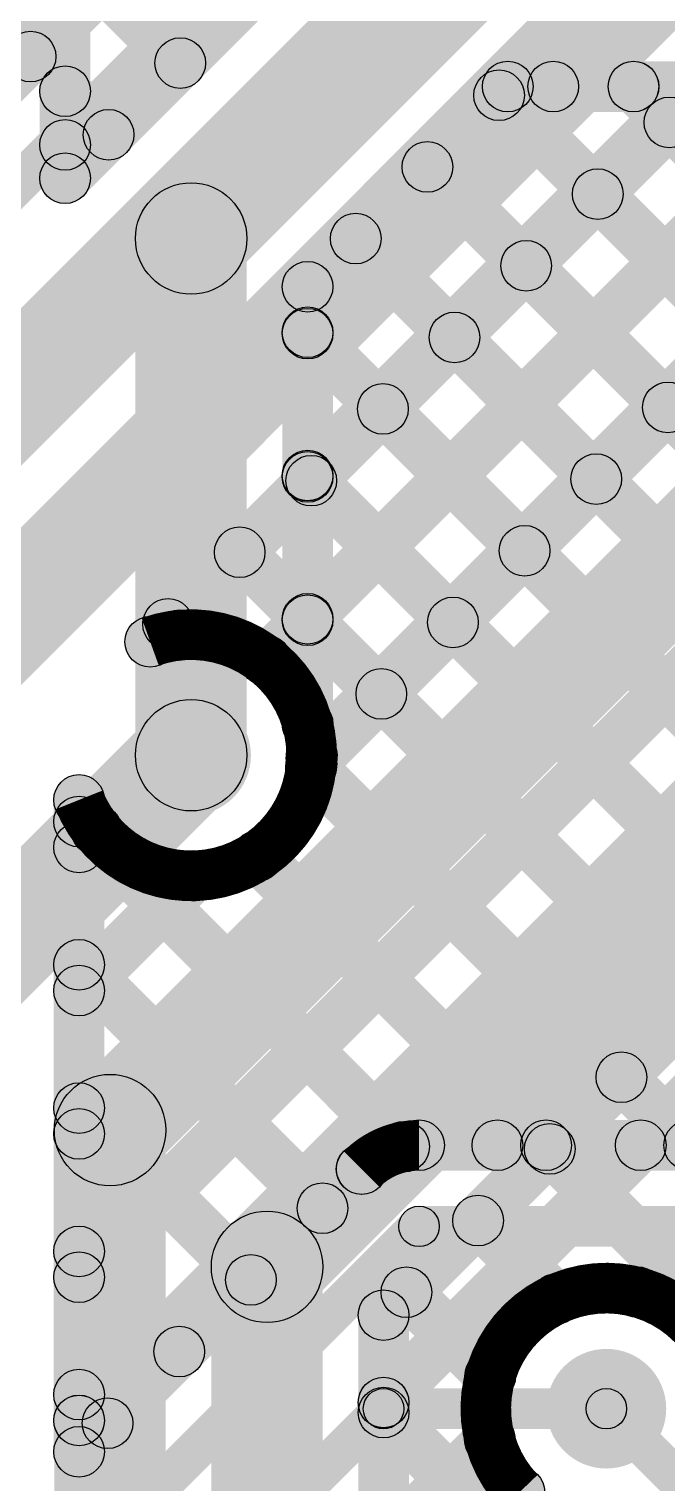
# Model space of a CAD drawing. Header units: millimetres. Extents: x -0.08 to 5.25, y -0.08 to 2.73.
# Drawn here: x 1.079 to 1.205, y 2.0134 to 2.3003 of the extents above; entities that cross this region are included whole.
import ezdxf

# ---------------------------------------------------------------- set-up
doc = ezdxf.new("R2010")
doc.units = ezdxf.units.MM
doc.header["$MEASUREMENT"] = 0
for name, color, linetype in [('BottomLayer', 5, 'Continuous'), ('TopLayer', 1, 'Continuous'), ('ViaHoleLayer', 16, 'Continuous')]:
    doc.layers.add(name, color=color, linetype=linetype)

msp = doc.modelspace()

# ---------------------------------------------------------------- hatches: boundary and pattern name
at = {"layer": 'BottomLayer'}
for points in [[(1.08967, 2.27395), (1.0826, 2.28102), (1.27511, 2.47354), (1.28218, 2.46646)], [(1.08967, 2.27395), (1.0826, 2.28102), (1.26911, 2.46754), (1.27618, 2.46046)], [(1.08967, 2.26737), (1.0826, 2.27444), (1.26795, 2.4598), (1.27502, 2.45273)], [(1.08967, 2.26737), (1.0826, 2.27444), (1.26795, 2.4598), (1.27502, 2.45273)], [(0.94478, 2.08147), (0.92922, 2.09703), (1.27997, 2.44778), (1.29553, 2.43222)], [(1.09113, 2.27091), (1.08113, 2.27091), (1.08113, 2.43836), (1.09113, 2.43836)], [(1.09113, 2.27091), (1.08113, 2.27091), (1.08113, 2.43836), (1.09113, 2.43836)], [(0.98178, 2.07522), (0.96622, 2.09078), (1.28922, 2.41378), (1.30478, 2.39822)], [(1.10646, 2.17587), (1.09939, 2.18294), (1.30299, 2.38654), (1.31006, 2.37946)], [(1.10646, 2.17587), (1.09939, 2.18294), (1.30299, 2.38654), (1.31006, 2.37946)], [(1.12929, 2.17215), (1.12222, 2.17922), (1.32953, 2.38654), (1.33661, 2.37946)], [(1.12929, 2.17215), (1.12222, 2.17922), (1.32953, 2.38654), (1.3366, 2.37946)], [(1.13834, 2.15292), (1.13127, 2.15999), (1.35782, 2.38654), (1.36489, 2.37946)], [(1.13834, 2.15292), (1.13127, 2.15999), (1.35782, 2.38654), (1.36489, 2.37946)], [(1.13828, 2.15174), (1.13121, 2.15881), (1.3322, 2.3598), (1.33927, 2.35273)], [(1.13828, 2.15174), (1.13121, 2.15881), (1.3322, 2.3598), (1.33927, 2.35273)], [(1.10278, 2.07522), (1.08722, 2.09078), (1.34422, 2.34778), (1.35978, 2.33222)], [(1.0826, 2.31283), (1.08967, 2.3199), (1.1124, 2.29717), (1.10533, 2.2901)], [(1.0826, 2.31283), (1.08967, 2.3199), (1.1124, 2.29717), (1.10533, 2.2901)], [(1.13378, 2.04822), (1.11822, 2.06378), (1.37022, 2.31578), (1.38578, 2.30022)], [(1.0826, 2.28455), (1.08967, 2.29162), (1.09826, 2.28303), (1.09119, 2.27596)], [(1.0826, 2.28455), (1.08967, 2.29162), (1.09826, 2.28303), (1.09119, 2.27596)], [(1.15254, 2.02569), (1.14546, 2.03276), (1.40124, 2.28854), (1.40831, 2.28146)], [(1.15254, 2.04294), (1.14546, 2.05001), (1.38399, 2.28854), (1.39106, 2.28146)], [(1.15254, 2.02569), (1.14546, 2.03276), (1.40124, 2.28854), (1.40831, 2.28146)], [(1.15254, 2.04294), (1.14546, 2.05001), (1.38399, 2.28854), (1.39106, 2.28146)], [(1.20262, 2.04749), (1.19555, 2.05456), (1.42952, 2.28854), (1.4366, 2.28146)], [(1.20262, 2.04749), (1.19555, 2.05456), (1.42952, 2.28854), (1.43659, 2.28146)], [(1.20191, 2.27838), (1.20898, 2.28545), (1.23695, 2.25748), (1.22988, 2.25041)], [(1.20191, 2.27838), (1.20898, 2.28545), (1.23695, 2.25748), (1.22988, 2.25041)], [(1.18776, 2.26424), (1.19483, 2.27131), (1.22281, 2.24333), (1.21574, 2.23626)], [(1.18776, 2.26424), (1.19483, 2.27131), (1.22281, 2.24333), (1.21574, 2.23626)], [(1.17362, 2.25009), (1.18069, 2.25717), (1.20867, 2.22919), (1.20159, 2.22212)], [(1.17362, 2.25009), (1.18069, 2.25717), (1.20867, 2.22919), (1.20159, 2.22212)], [(1.15948, 2.23595), (1.16655, 2.24302), (1.19452, 2.21505), (1.18745, 2.20798)], [(1.15948, 2.23595), (1.16655, 2.24302), (1.19452, 2.21505), (1.18745, 2.20798)], [(1.14534, 2.22181), (1.15241, 2.22888), (1.18038, 2.20091), (1.17331, 2.19384)], [(1.14534, 2.22181), (1.15241, 2.22888), (1.18038, 2.20091), (1.17331, 2.19384)], [(1.13119, 2.20767), (1.13827, 2.21474), (1.16624, 2.18677), (1.15917, 2.17969)], [(1.13119, 2.20767), (1.13827, 2.21474), (1.16624, 2.18677), (1.15917, 2.17969)], [(1.11705, 2.19353), (1.12412, 2.2006), (1.1521, 2.17262), (1.14503, 2.16555)], [(1.11705, 2.19353), (1.12412, 2.2006), (1.1521, 2.17262), (1.14503, 2.16555)], [(1.10291, 2.17938), (1.10998, 2.18645), (1.1122, 2.18423), (1.10513, 2.17716)], [(1.10291, 2.17938), (1.10998, 2.18645), (1.1122, 2.18423), (1.10513, 2.17716)], [(1.07297, 2.10341), (1.05741, 2.11897), (1.10322, 2.16478), (1.11878, 2.14922)], [(1.19241, 2.08988), (1.19948, 2.09695), (1.3729, 1.92354), (1.36583, 1.91646)], [(1.19241, 2.08988), (1.19948, 2.09695), (1.3729, 1.92354), (1.36583, 1.91646)], [(1.106, 1.838), (1.084, 1.838), (1.084, 2.083), (1.106, 2.083)], [(1.17827, 2.07574), (1.18534, 2.08281), (1.34462, 1.92354), (1.33755, 1.91646)], [(1.17827, 2.07574), (1.18534, 2.08281), (1.34462, 1.92354), (1.33754, 1.91646)], [(1.16413, 2.0616), (1.1712, 2.06867), (1.18666, 2.0532), (1.17959, 2.04613)], [(1.16413, 2.0616), (1.1712, 2.06867), (1.18666, 2.0532), (1.17959, 2.04613)], [(1.137, 1.846), (1.115, 1.846), (1.115, 2.056), (1.137, 2.056)], [(1.14998, 2.04746), (1.15706, 2.05453), (1.17361, 2.03797), (1.16654, 2.0309)], [(1.14998, 2.04746), (1.15705, 2.05453), (1.17361, 2.03797), (1.16654, 2.0309)], [(1.154, 1.85216), (1.144, 1.85216), (1.144, 2.04647), (1.154, 2.04647)], [(1.154, 1.85216), (1.144, 1.85216), (1.144, 2.04647), (1.154, 2.04647)], [(1.14546, 2.02369), (1.15254, 2.03076), (1.17488, 2.00842), (1.1678, 2.00135)], [(1.14546, 2.02369), (1.15254, 2.03076), (1.17487, 2.00842), (1.1678, 2.00135)], [(1.19017, 2.02517), (1.19583, 2.03083), (1.28164, 1.94502), (1.27598, 1.93936)], [(1.15254, 1.9974), (1.14546, 2.00448), (1.16644, 2.02545), (1.17351, 2.01838)], [(1.15254, 1.99741), (1.14546, 2.00448), (1.16644, 2.02545), (1.17351, 2.01838)]]:
    msp.add_hatch(color=5, dxfattribs=at).paths.add_polyline_path(points)
h = msp.add_hatch(color=5, dxfattribs=at)
edge = h.paths.add_edge_path()
edge.add_arc((1.10886, 2.29364), 0.005, 0, 360)
h = msp.add_hatch(color=5, dxfattribs=at)
edge = h.paths.add_edge_path()
edge.add_arc((1.10886, 2.29364), 0.005, 0, 360)
h = msp.add_hatch(color=5, dxfattribs=at)
edge = h.paths.add_edge_path()
edge.add_arc((1.08613, 2.28808), 0.005, 0, 360)
h = msp.add_hatch(color=5, dxfattribs=at)
edge = h.paths.add_edge_path()
edge.add_arc((1.08613, 2.28808), 0.005, 0, 360)
h = msp.add_hatch(color=5, dxfattribs=at)
edge = h.paths.add_edge_path()
edge.add_arc((1.09472, 2.2795), 0.005, 0, 360)
h = msp.add_hatch(color=5, dxfattribs=at)
edge = h.paths.add_edge_path()
edge.add_arc((1.09472, 2.2795), 0.005, 0, 360)
h = msp.add_hatch(color=5, dxfattribs=at)
edge = h.paths.add_edge_path()
edge.add_arc((1.20544, 2.28191), 0.005, 0, 360)
h = msp.add_hatch(color=5, dxfattribs=at)
edge = h.paths.add_edge_path()
edge.add_arc((1.20544, 2.28191), 0.005, 0, 360)
h = msp.add_hatch(color=5, dxfattribs=at)
edge = h.paths.add_edge_path()
edge.add_arc((1.08613, 2.27749), 0.005, 0, 360)
h = msp.add_hatch(color=5, dxfattribs=at)
edge = h.paths.add_edge_path()
edge.add_arc((1.08613, 2.27749), 0.005, 0, 360)
h = msp.add_hatch(color=5, dxfattribs=at)
edge = h.paths.add_edge_path()
edge.add_arc((1.08613, 2.27091), 0.005, 0, 360)
h = msp.add_hatch(color=5, dxfattribs=at)
edge = h.paths.add_edge_path()
edge.add_arc((1.08613, 2.27091), 0.005, 0, 360)
h = msp.add_hatch(color=5, dxfattribs=at)
edge = h.paths.add_edge_path()
edge.add_arc((1.08613, 2.27091), 0.005, 0, 360)
h = msp.add_hatch(color=5, dxfattribs=at)
edge = h.paths.add_edge_path()
edge.add_arc((1.08613, 2.27091), 0.005, 0, 360)
h = msp.add_hatch(color=5, dxfattribs=at)
edge = h.paths.add_edge_path()
edge.add_arc((1.1913, 2.26777), 0.005, 0, 360)
h = msp.add_hatch(color=5, dxfattribs=at)
edge = h.paths.add_edge_path()
edge.add_arc((1.1913, 2.26777), 0.005, 0, 360)
h = msp.add_hatch(color=5, dxfattribs=at)
edge = h.paths.add_edge_path()
edge.add_arc((1.17716, 2.25363), 0.005, 0, 360)
h = msp.add_hatch(color=5, dxfattribs=at)
edge = h.paths.add_edge_path()
edge.add_arc((1.17716, 2.25363), 0.005, 0, 360)
h = msp.add_hatch(color=5, dxfattribs=at)
edge = h.paths.add_edge_path()
edge.add_arc((1.16301, 2.23949), 0.005, 0, 360)
h = msp.add_hatch(color=5, dxfattribs=at)
edge = h.paths.add_edge_path()
edge.add_arc((1.16301, 2.23949), 0.005, 0, 360)
h = msp.add_hatch(color=5, dxfattribs=at)
edge = h.paths.add_edge_path()
edge.add_arc((1.14887, 2.22535), 0.005, 0, 360)
h = msp.add_hatch(color=5, dxfattribs=at)
edge = h.paths.add_edge_path()
edge.add_arc((1.14887, 2.22535), 0.005, 0, 360)
h = msp.add_hatch(color=5, dxfattribs=at)
edge = h.paths.add_edge_path()
edge.add_arc((1.20513, 2.22566), 0.005, 0, 360)
h = msp.add_hatch(color=5, dxfattribs=at)
edge = h.paths.add_edge_path()
edge.add_arc((1.20513, 2.22566), 0.005, 0, 360)
h = msp.add_hatch(color=5, dxfattribs=at)
edge = h.paths.add_edge_path()
edge.add_arc((1.13473, 2.2112), 0.005, 0, 360)
h = msp.add_hatch(color=5, dxfattribs=at)
edge = h.paths.add_edge_path()
edge.add_arc((1.13473, 2.2112), 0.005, 0, 360)
h = msp.add_hatch(color=5, dxfattribs=at)
edge = h.paths.add_edge_path()
edge.add_arc((1.19099, 2.21151), 0.005, 0, 360)
h = msp.add_hatch(color=5, dxfattribs=at)
edge = h.paths.add_edge_path()
edge.add_arc((1.19099, 2.21151), 0.005, 0, 360)
h = msp.add_hatch(color=5, dxfattribs=at)
edge = h.paths.add_edge_path()
edge.add_arc((1.12059, 2.19706), 0.005, 0, 360)
h = msp.add_hatch(color=5, dxfattribs=at)
edge = h.paths.add_edge_path()
edge.add_arc((1.12059, 2.19706), 0.005, 0, 360)
h = msp.add_hatch(color=5, dxfattribs=at)
edge = h.paths.add_edge_path()
edge.add_arc((1.17685, 2.19737), 0.005, 0, 360)
h = msp.add_hatch(color=5, dxfattribs=at)
edge = h.paths.add_edge_path()
edge.add_arc((1.17685, 2.19737), 0.005, 0, 360)
h = msp.add_hatch(color=5, dxfattribs=at)
edge = h.paths.add_edge_path()
edge.add_arc((1.10645, 2.18292), 0.005, 0, 360)
h = msp.add_hatch(color=5, dxfattribs=at)
edge = h.paths.add_edge_path()
edge.add_arc((1.10645, 2.18292), 0.005, 0, 360)
h = msp.add_hatch(color=5, dxfattribs=at)
edge = h.paths.add_edge_path()
edge.add_arc((1.1627, 2.18323), 0.005, 0, 360)
h = msp.add_hatch(color=5, dxfattribs=at)
edge = h.paths.add_edge_path()
edge.add_arc((1.1627, 2.18323), 0.005, 0, 360)
h = msp.add_hatch(color=5, dxfattribs=at)
edge = h.paths.add_edge_path()
edge.add_arc((1.10293, 2.1794), 0.005, 0, 360)
h = msp.add_hatch(color=5, dxfattribs=at)
edge = h.paths.add_edge_path()
edge.add_arc((1.10293, 2.1794), 0.005, 0, 360)
h = msp.add_hatch(color=5, dxfattribs=at)
edge = h.paths.add_edge_path()
edge.add_arc((1.10293, 2.1794), 0.005, 0, 360)
h = msp.add_hatch(color=5, dxfattribs=at)
edge = h.paths.add_edge_path()
edge.add_arc((1.10293, 2.1794), 0.005, 0, 360)
h = msp.add_hatch(color=5, dxfattribs=at)
edge = h.paths.add_edge_path()
edge.add_arc((1.10867, 2.1807), 0.005, 0, 360)
h = msp.add_hatch(color=5, dxfattribs=at)
edge = h.paths.add_edge_path()
edge.add_arc((1.10867, 2.1807), 0.005, 0, 360)
h = msp.add_hatch(color=5, dxfattribs=at)
edge = h.paths.add_edge_path()
edge.add_arc((1.12576, 2.17569), 0.005, 0, 360)
h = msp.add_hatch(color=5, dxfattribs=at)
edge = h.paths.add_edge_path()
edge.add_arc((1.12576, 2.17569), 0.005, 0, 360)
h = msp.add_hatch(color=5, dxfattribs=at)
edge = h.paths.add_edge_path()
edge.add_arc((1.14856, 2.16909), 0.005, 0, 360)
h = msp.add_hatch(color=5, dxfattribs=at)
edge = h.paths.add_edge_path()
edge.add_arc((1.14856, 2.16909), 0.005, 0, 360)
h = msp.add_hatch(color=5, dxfattribs=at)
edge = h.paths.add_edge_path()
edge.add_arc((1.111, 2.157), 0.01181, 0, 360)
h = msp.add_hatch(color=5, dxfattribs=at)
edge = h.paths.add_edge_path()
edge.add_arc((1.111, 2.157), 0.011, 0, 360)
h = msp.add_hatch(color=5, dxfattribs=at)
edge = h.paths.add_edge_path()
edge.add_arc((1.1348, 2.15645), 0.005, 0, 360)
h = msp.add_hatch(color=5, dxfattribs=at)
edge = h.paths.add_edge_path()
edge.add_arc((1.1348, 2.15645), 0.005, 0, 360)
h = msp.add_hatch(color=5, dxfattribs=at)
edge = h.paths.add_edge_path()
edge.add_arc((1.13481, 2.157), 0.005, 0, 360)
h = msp.add_hatch(color=5, dxfattribs=at)
edge = h.paths.add_edge_path()
edge.add_arc((1.13481, 2.157), 0.005, 0, 360)
h = msp.add_hatch(color=5, dxfattribs=at)
edge = h.paths.add_edge_path()
edge.add_arc((1.13475, 2.15528), 0.005, 0, 360)
h = msp.add_hatch(color=5, dxfattribs=at)
edge = h.paths.add_edge_path()
edge.add_arc((1.13475, 2.15528), 0.005, 0, 360)
h = msp.add_hatch(color=5, dxfattribs=at)
edge = h.paths.add_edge_path()
edge.add_arc((1.19595, 2.09342), 0.005, 0, 360)
h = msp.add_hatch(color=5, dxfattribs=at)
edge = h.paths.add_edge_path()
edge.add_arc((1.19595, 2.09342), 0.005, 0, 360)
h = msp.add_hatch(color=5, dxfattribs=at)
edge = h.paths.add_edge_path()
edge.add_arc((1.095, 2.083), 0.011, 0, 360)
h = msp.add_hatch(color=5, dxfattribs=at)
edge = h.paths.add_edge_path()
edge.add_arc((1.095, 2.083), 0.011, 0, 360)
h = msp.add_hatch(color=5, dxfattribs=at)
edge = h.paths.add_edge_path()
edge.add_arc((1.1818, 2.07928), 0.005, 0, 360)
h = msp.add_hatch(color=5, dxfattribs=at)
edge = h.paths.add_edge_path()
edge.add_arc((1.1818, 2.07928), 0.005, 0, 360)
h = msp.add_hatch(color=5, dxfattribs=at)
edge = h.paths.add_edge_path()
edge.add_arc((1.16766, 2.06513), 0.005, 0, 360)
h = msp.add_hatch(color=5, dxfattribs=at)
edge = h.paths.add_edge_path()
edge.add_arc((1.16766, 2.06513), 0.005, 0, 360)
h = msp.add_hatch(color=5, dxfattribs=at)
edge = h.paths.add_edge_path()
edge.add_arc((1.126, 2.056), 0.011, 0, 360)
h = msp.add_hatch(color=5, dxfattribs=at)
edge = h.paths.add_edge_path()
edge.add_arc((1.126, 2.056), 0.011, 0, 360)
h = msp.add_hatch(color=5, dxfattribs=at)
edge = h.paths.add_edge_path()
edge.add_arc((1.15352, 2.05099), 0.005, 0, 360)
h = msp.add_hatch(color=5, dxfattribs=at)
edge = h.paths.add_edge_path()
edge.add_arc((1.15352, 2.05099), 0.005, 0, 360)
h = msp.add_hatch(color=5, dxfattribs=at)
edge = h.paths.add_edge_path()
edge.add_arc((1.19908, 2.05102), 0.005, 0, 360)
h = msp.add_hatch(color=5, dxfattribs=at)
edge = h.paths.add_edge_path()
edge.add_arc((1.19908, 2.05102), 0.005, 0, 360)
h = msp.add_hatch(color=5, dxfattribs=at)
edge = h.paths.add_edge_path()
edge.add_arc((1.18313, 2.04967), 0.005, 0, 360)
h = msp.add_hatch(color=5, dxfattribs=at)
edge = h.paths.add_edge_path()
edge.add_arc((1.18313, 2.04967), 0.005, 0, 360)
h = msp.add_hatch(color=5, dxfattribs=at)
edge = h.paths.add_edge_path()
edge.add_arc((1.149, 2.04647), 0.005, 0, 360)
h = msp.add_hatch(color=5, dxfattribs=at)
edge = h.paths.add_edge_path()
edge.add_arc((1.149, 2.04647), 0.005, 0, 360)
h = msp.add_hatch(color=5, dxfattribs=at)
edge = h.paths.add_edge_path()
edge.add_arc((1.149, 2.04647), 0.005, 0, 360)
h = msp.add_hatch(color=5, dxfattribs=at)
edge = h.paths.add_edge_path()
edge.add_arc((1.149, 2.04647), 0.005, 0, 360)
h = msp.add_hatch(color=5, dxfattribs=at)
edge = h.paths.add_edge_path()
edge.add_arc((1.17008, 2.03444), 0.005, 0, 360)
h = msp.add_hatch(color=5, dxfattribs=at)
edge = h.paths.add_edge_path()
edge.add_arc((1.17008, 2.03444), 0.005, 0, 360)
h = msp.add_hatch(color=5, dxfattribs=at)
edge = h.paths.add_edge_path()
edge.add_arc((1.193, 2.028), 0.01181, 0, 360)
h = msp.add_hatch(color=5, dxfattribs=at)
edge = h.paths.add_edge_path()
edge.add_arc((1.149, 2.02922), 0.005, 0, 360)
h = msp.add_hatch(color=5, dxfattribs=at)
edge = h.paths.add_edge_path()
edge.add_arc((1.149, 2.02923), 0.005, 0, 360)
h = msp.add_hatch(color=5, dxfattribs=at)
edge = h.paths.add_edge_path()
edge.add_arc((1.149, 2.02723), 0.005, 0, 360)
h = msp.add_hatch(color=5, dxfattribs=at)
edge = h.paths.add_edge_path()
edge.add_arc((1.149, 2.02723), 0.005, 0, 360)
h = msp.add_hatch(color=5, dxfattribs=at)
edge = h.paths.add_edge_path()
edge.add_arc((1.193, 2.028), 0.004, 0, 360)
h = msp.add_hatch(color=5, dxfattribs=at)
edge = h.paths.add_edge_path()
edge.add_arc((1.16998, 2.02192), 0.005, 0, 360)
h = msp.add_hatch(color=5, dxfattribs=at)
edge = h.paths.add_edge_path()
edge.add_arc((1.16998, 2.02192), 0.005, 0, 360)
h = msp.add_hatch(color=5, dxfattribs=at)
edge = h.paths.add_edge_path()
edge.add_arc((1.17583, 2.0115), 0.005, 0, 360)
h = msp.add_hatch(color=5, dxfattribs=at)
edge = h.paths.add_edge_path()
edge.add_arc((1.17583, 2.0115), 0.005, 0, 360)
h = msp.add_hatch(color=5, dxfattribs=at)
edge = h.paths.add_edge_path()
edge.add_arc((1.17583, 2.0115), 0.005, 0, 360)
h = msp.add_hatch(color=5, dxfattribs=at)
edge = h.paths.add_edge_path()
edge.add_arc((1.17583, 2.0115), 0.005, 0, 360)
at = {"layer": 'TopLayer'}
for points in [[(1.03854, 2.2511), (1.03146, 2.25817), (1.24683, 2.47354), (1.2539, 2.46646)], [(1.01146, 2.35568), (1.01854, 2.36275), (1.08283, 2.29846), (1.07576, 2.29139)], [(1.06512, 2.27367), (1.05805, 2.28074), (1.12814, 2.35084), (1.13521, 2.34376)], [(1.07571, 2.26305), (1.07005, 2.26871), (1.14017, 2.33883), (1.14583, 2.33317)], [(1.11878, 2.25122), (1.10322, 2.26678), (1.15622, 2.31978), (1.17178, 2.30422)], [(1.17353, 2.284), (1.17353, 2.294), (2.35804, 2.294), (2.35804, 2.284)], [(1.17353, 2.284), (1.17353, 2.294), (2.35804, 2.294), (2.35804, 2.284)], [(1.09242, 2.07871), (1.08535, 2.08578), (1.2921, 2.29254), (1.29917, 2.28546)], [(1.09242, 2.02214), (1.08535, 2.02921), (1.34867, 2.29254), (1.35574, 2.28546)], [(1.09242, 2.05042), (1.08535, 2.05749), (1.32039, 2.29254), (1.32746, 2.28546)], [(1.09242, 2.02214), (1.08535, 2.02921), (1.34867, 2.29254), (1.35574, 2.28546)], [(1.09242, 2.07871), (1.08535, 2.08578), (1.2921, 2.29254), (1.29917, 2.28546)], [(1.09242, 2.05042), (1.08535, 2.0575), (1.32039, 2.29254), (1.32746, 2.28546)], [(1.13754, 2.24594), (1.13046, 2.25301), (1.16999, 2.29254), (1.17706, 2.28546)], [(1.13754, 2.20868), (1.13046, 2.21575), (1.20725, 2.29254), (1.21432, 2.28546)], [(1.13754, 2.18039), (1.13046, 2.18747), (1.23553, 2.29254), (1.24261, 2.28546)], [(1.13754, 2.23696), (1.13046, 2.24403), (1.17897, 2.29254), (1.18604, 2.28546)], [(1.13754, 2.23696), (1.13046, 2.24404), (1.17896, 2.29254), (1.18604, 2.28546)], [(1.13754, 2.20868), (1.13046, 2.21575), (1.20725, 2.29254), (1.21432, 2.28546)], [(1.13754, 2.1804), (1.13046, 2.18747), (1.23553, 2.29254), (1.2426, 2.28546)], [(1.13754, 2.24594), (1.13046, 2.25301), (1.16999, 2.29254), (1.17706, 2.28546)], [(1.13834, 2.15292), (1.13127, 2.15999), (1.26382, 2.29254), (1.27089, 2.28546)], [(1.13834, 2.15292), (1.13127, 2.15999), (1.26382, 2.29254), (1.27089, 2.28546)], [(1.17503, 2.07646), (1.16795, 2.08354), (1.37695, 2.29254), (1.38403, 2.28546)], [(1.17503, 2.07646), (1.16796, 2.08354), (1.37696, 2.29254), (1.38403, 2.28546)], [(1.16826, 2.28374), (1.17533, 2.29081), (1.38261, 2.08354), (1.37554, 2.07646)], [(1.16826, 2.28374), (1.17533, 2.29081), (1.38261, 2.08354), (1.37553, 2.07646)], [(1.19482, 2.28546), (1.20189, 2.29254), (1.41089, 2.08354), (1.40382, 2.07646)], [(1.19482, 2.28546), (1.20189, 2.29254), (1.41089, 2.08354), (1.40382, 2.07646)], [(1.20331, 2.07646), (1.19624, 2.08354), (1.40524, 2.29254), (1.41231, 2.28546)], [(1.20331, 2.07646), (1.19624, 2.08354), (1.40524, 2.29254), (1.41231, 2.28546)], [(1.15412, 2.26959), (1.16119, 2.27667), (1.35432, 2.08354), (1.34725, 2.07646)], [(1.15412, 2.26959), (1.16119, 2.27667), (1.35432, 2.08354), (1.34725, 2.07646)], [(1.13998, 2.25545), (1.14705, 2.26252), (1.32604, 2.08354), (1.31897, 2.07646)], [(1.13998, 2.25545), (1.14705, 2.26252), (1.32604, 2.08354), (1.31897, 2.07646)], [(1.122, 2.157), (1.1, 2.157), (1.1, 2.259), (1.122, 2.259)], [(1.139, 2.16316), (1.129, 2.16316), (1.129, 2.24947), (1.139, 2.24947)], [(1.139, 2.16316), (1.129, 2.16316), (1.129, 2.24947), (1.139, 2.24947)], [(1.13046, 2.23668), (1.13754, 2.24375), (1.29775, 2.08354), (1.29068, 2.07646)], [(1.13046, 2.23668), (1.13754, 2.24375), (1.29775, 2.08354), (1.29068, 2.07646)], [(1.13046, 2.2084), (1.13754, 2.21547), (1.26947, 2.08354), (1.2624, 2.07646)], [(1.13046, 2.2084), (1.13754, 2.21547), (1.26947, 2.08354), (1.2624, 2.07646)], [(1.13046, 2.18011), (1.13754, 2.18719), (1.24119, 2.08354), (1.23411, 2.07646)], [(1.13046, 2.18011), (1.13754, 2.18718), (1.24118, 2.08354), (1.23411, 2.07646)], [(1.13116, 2.15113), (1.13823, 2.1582), (1.2129, 2.08354), (1.20583, 2.07646)], [(1.13116, 2.15113), (1.13823, 2.1582), (1.2129, 2.08354), (1.20583, 2.07646)], [(1.09388, 2.01951), (1.08388, 2.01951), (1.08388, 2.14818), (1.09388, 2.14818)], [(1.09388, 2.01951), (1.08388, 2.01951), (1.08388, 2.14818), (1.09388, 2.14818)], [(1.08535, 2.14038), (1.09242, 2.14745), (1.1566, 2.08326), (1.14953, 2.07619)], [(1.08535, 2.14038), (1.09242, 2.14745), (1.1566, 2.08326), (1.14953, 2.07619)], [(1.09242, 2.13528), (1.08535, 2.14235), (1.08878, 2.14578), (1.09585, 2.13871)], [(1.09242, 2.13528), (1.08535, 2.14235), (1.08878, 2.14578), (1.09585, 2.13871)], [(1.12048, 2.13353), (1.12755, 2.1406), (1.18462, 2.08354), (1.17755, 2.07646)], [(1.12048, 2.13353), (1.12755, 2.1406), (1.18462, 2.08354), (1.17754, 2.07646)], [(1.09242, 2.10699), (1.08535, 2.11406), (1.10801, 2.13673), (1.11508, 2.12966)], [(1.09242, 2.10699), (1.08535, 2.11406), (1.10801, 2.13673), (1.11508, 2.12966)], [(1.08535, 2.1121), (1.09242, 2.11917), (1.14048, 2.07111), (1.13341, 2.06403)], [(1.08535, 2.11209), (1.09242, 2.11917), (1.14048, 2.07111), (1.13341, 2.06403)], [(1.08535, 2.08381), (1.09242, 2.09088), (1.12634, 2.05696), (1.11926, 2.04989)], [(1.08535, 2.08381), (1.09242, 2.09088), (1.12634, 2.05696), (1.11926, 2.04989)], [(1.156, 2.075), (1.156, 2.085), (2.135, 2.085), (2.135, 2.075)], [(1.156, 2.075), (1.156, 2.085), (2.135, 2.085), (2.135, 2.075)], [(1.09242, 2.01597), (1.08535, 2.02304), (1.14114, 2.07884), (1.14821, 2.07176)], [(1.09242, 2.01597), (1.08535, 2.02304), (1.14114, 2.07884), (1.14821, 2.07176)], [(1.0954, 1.99774), (1.08974, 2.0034), (1.15317, 2.06683), (1.15883, 2.06117)], [(1.156, 2.06), (1.156, 2.068), (2.60547, 2.068), (2.60547, 2.06)], [(1.08535, 2.05553), (1.09242, 2.0626), (1.11219, 2.04282), (1.10512, 2.03575)], [(1.08535, 2.05553), (1.09242, 2.0626), (1.11219, 2.04282), (1.10512, 2.03575)], [(1.08535, 2.02724), (1.09242, 2.03431), (1.09805, 2.02868), (1.09098, 2.02161)], [(1.08535, 2.02724), (1.09242, 2.03431), (1.09805, 2.02868), (1.09098, 2.02161)], [(1.149, 2.024), (1.149, 2.032), (1.193, 2.032), (1.193, 2.024)], [(1.11508, 1.98842), (1.10942, 1.99408), (1.14617, 2.03083), (1.15183, 2.02517)]]:
    msp.add_hatch(color=1, dxfattribs=at).paths.add_polyline_path(points)
h = msp.add_hatch(color=1, dxfattribs=at)
edge = h.paths.add_edge_path()
edge.add_arc((1.0793, 2.29492), 0.005, 0, 360)
h = msp.add_hatch(color=1, dxfattribs=at)
edge = h.paths.add_edge_path()
edge.add_arc((1.17353, 2.289), 0.005, 0, 360)
h = msp.add_hatch(color=1, dxfattribs=at)
edge = h.paths.add_edge_path()
edge.add_arc((1.17353, 2.289), 0.005, 0, 360)
h = msp.add_hatch(color=1, dxfattribs=at)
edge = h.paths.add_edge_path()
edge.add_arc((1.17353, 2.289), 0.005, 0, 360)
h = msp.add_hatch(color=1, dxfattribs=at)
edge = h.paths.add_edge_path()
edge.add_arc((1.17353, 2.289), 0.005, 0, 360)
h = msp.add_hatch(color=1, dxfattribs=at)
edge = h.paths.add_edge_path()
edge.add_arc((1.1825, 2.289), 0.005, 0, 360)
h = msp.add_hatch(color=1, dxfattribs=at)
edge = h.paths.add_edge_path()
edge.add_arc((1.1825, 2.289), 0.005, 0, 360)
h = msp.add_hatch(color=1, dxfattribs=at)
edge = h.paths.add_edge_path()
edge.add_arc((1.19836, 2.289), 0.005, 0, 360)
h = msp.add_hatch(color=1, dxfattribs=at)
edge = h.paths.add_edge_path()
edge.add_arc((1.19835, 2.289), 0.005, 0, 360)
h = msp.add_hatch(color=1, dxfattribs=at)
edge = h.paths.add_edge_path()
edge.add_arc((1.1718, 2.28727), 0.005, 0, 360)
h = msp.add_hatch(color=1, dxfattribs=at)
edge = h.paths.add_edge_path()
edge.add_arc((1.1718, 2.28727), 0.005, 0, 360)
h = msp.add_hatch(color=1, dxfattribs=at)
edge = h.paths.add_edge_path()
edge.add_arc((1.15766, 2.27313), 0.005, 0, 360)
h = msp.add_hatch(color=1, dxfattribs=at)
edge = h.paths.add_edge_path()
edge.add_arc((1.15766, 2.27313), 0.005, 0, 360)
h = msp.add_hatch(color=1, dxfattribs=at)
edge = h.paths.add_edge_path()
edge.add_arc((1.111, 2.259), 0.011, 0, 360)
h = msp.add_hatch(color=1, dxfattribs=at)
edge = h.paths.add_edge_path()
edge.add_arc((1.111, 2.259), 0.011, 0, 360)
h = msp.add_hatch(color=1, dxfattribs=at)
edge = h.paths.add_edge_path()
edge.add_arc((1.14351, 2.25899), 0.005, 0, 360)
h = msp.add_hatch(color=1, dxfattribs=at)
edge = h.paths.add_edge_path()
edge.add_arc((1.14351, 2.25899), 0.005, 0, 360)
h = msp.add_hatch(color=1, dxfattribs=at)
edge = h.paths.add_edge_path()
edge.add_arc((1.134, 2.24947), 0.005, 0, 360)
h = msp.add_hatch(color=1, dxfattribs=at)
edge = h.paths.add_edge_path()
edge.add_arc((1.134, 2.24947), 0.005, 0, 360)
h = msp.add_hatch(color=1, dxfattribs=at)
edge = h.paths.add_edge_path()
edge.add_arc((1.134, 2.24947), 0.005, 0, 360)
h = msp.add_hatch(color=1, dxfattribs=at)
edge = h.paths.add_edge_path()
edge.add_arc((1.134, 2.24947), 0.005, 0, 360)
h = msp.add_hatch(color=1, dxfattribs=at)
edge = h.paths.add_edge_path()
edge.add_arc((1.134, 2.2405), 0.005, 0, 360)
h = msp.add_hatch(color=1, dxfattribs=at)
edge = h.paths.add_edge_path()
edge.add_arc((1.134, 2.2405), 0.005, 0, 360)
h = msp.add_hatch(color=1, dxfattribs=at)
edge = h.paths.add_edge_path()
edge.add_arc((1.134, 2.24022), 0.005, 0, 360)
h = msp.add_hatch(color=1, dxfattribs=at)
edge = h.paths.add_edge_path()
edge.add_arc((1.134, 2.24022), 0.005, 0, 360)
h = msp.add_hatch(color=1, dxfattribs=at)
edge = h.paths.add_edge_path()
edge.add_arc((1.134, 2.21221), 0.005, 0, 360)
h = msp.add_hatch(color=1, dxfattribs=at)
edge = h.paths.add_edge_path()
edge.add_arc((1.134, 2.21222), 0.005, 0, 360)
h = msp.add_hatch(color=1, dxfattribs=at)
edge = h.paths.add_edge_path()
edge.add_arc((1.134, 2.21193), 0.005, 0, 360)
h = msp.add_hatch(color=1, dxfattribs=at)
edge = h.paths.add_edge_path()
edge.add_arc((1.134, 2.21193), 0.005, 0, 360)
h = msp.add_hatch(color=1, dxfattribs=at)
edge = h.paths.add_edge_path()
edge.add_arc((1.134, 2.18393), 0.005, 0, 360)
h = msp.add_hatch(color=1, dxfattribs=at)
edge = h.paths.add_edge_path()
edge.add_arc((1.134, 2.18393), 0.005, 0, 360)
h = msp.add_hatch(color=1, dxfattribs=at)
edge = h.paths.add_edge_path()
edge.add_arc((1.134, 2.18365), 0.005, 0, 360)
h = msp.add_hatch(color=1, dxfattribs=at)
edge = h.paths.add_edge_path()
edge.add_arc((1.134, 2.18365), 0.005, 0, 360)
h = msp.add_hatch(color=1, dxfattribs=at)
edge = h.paths.add_edge_path()
edge.add_arc((1.111, 2.157), 0.01181, 0, 360)
h = msp.add_hatch(color=1, dxfattribs=at)
edge = h.paths.add_edge_path()
edge.add_arc((1.111, 2.157), 0.011, 0, 360)
h = msp.add_hatch(color=1, dxfattribs=at)
edge = h.paths.add_edge_path()
edge.add_arc((1.134, 2.16316), 0.005, 0, 360)
h = msp.add_hatch(color=1, dxfattribs=at)
edge = h.paths.add_edge_path()
edge.add_arc((1.134, 2.16316), 0.005, 0, 360)
h = msp.add_hatch(color=1, dxfattribs=at)
edge = h.paths.add_edge_path()
edge.add_arc((1.134, 2.16316), 0.005, 0, 360)
h = msp.add_hatch(color=1, dxfattribs=at)
edge = h.paths.add_edge_path()
edge.add_arc((1.134, 2.16316), 0.005, 0, 360)
h = msp.add_hatch(color=1, dxfattribs=at)
edge = h.paths.add_edge_path()
edge.add_arc((1.1348, 2.15645), 0.005, 0, 360)
h = msp.add_hatch(color=1, dxfattribs=at)
edge = h.paths.add_edge_path()
edge.add_arc((1.1348, 2.15645), 0.005, 0, 360)
h = msp.add_hatch(color=1, dxfattribs=at)
edge = h.paths.add_edge_path()
edge.add_arc((1.13481, 2.157), 0.005, 0, 360)
h = msp.add_hatch(color=1, dxfattribs=at)
edge = h.paths.add_edge_path()
edge.add_arc((1.13481, 2.157), 0.005, 0, 360)
h = msp.add_hatch(color=1, dxfattribs=at)
edge = h.paths.add_edge_path()
edge.add_arc((1.13481, 2.157), 0.005, 0, 360)
h = msp.add_hatch(color=1, dxfattribs=at)
edge = h.paths.add_edge_path()
edge.add_arc((1.13481, 2.157), 0.005, 0, 360)
h = msp.add_hatch(color=1, dxfattribs=at)
edge = h.paths.add_edge_path()
edge.add_arc((1.1347, 2.15467), 0.005, 0, 360)
h = msp.add_hatch(color=1, dxfattribs=at)
edge = h.paths.add_edge_path()
edge.add_arc((1.1347, 2.15467), 0.005, 0, 360)
h = msp.add_hatch(color=1, dxfattribs=at)
edge = h.paths.add_edge_path()
edge.add_arc((1.08888, 2.14818), 0.005, 0, 360)
h = msp.add_hatch(color=1, dxfattribs=at)
edge = h.paths.add_edge_path()
edge.add_arc((1.08888, 2.14818), 0.005, 0, 360)
h = msp.add_hatch(color=1, dxfattribs=at)
edge = h.paths.add_edge_path()
edge.add_arc((1.08888, 2.14818), 0.005, 0, 360)
h = msp.add_hatch(color=1, dxfattribs=at)
edge = h.paths.add_edge_path()
edge.add_arc((1.08888, 2.14818), 0.005, 0, 360)
h = msp.add_hatch(color=1, dxfattribs=at)
edge = h.paths.add_edge_path()
edge.add_arc((1.08888, 2.14391), 0.005, 0, 360)
h = msp.add_hatch(color=1, dxfattribs=at)
edge = h.paths.add_edge_path()
edge.add_arc((1.08888, 2.14391), 0.005, 0, 360)
h = msp.add_hatch(color=1, dxfattribs=at)
edge = h.paths.add_edge_path()
edge.add_arc((1.09231, 2.14224), 0.005, 0, 360)
h = msp.add_hatch(color=1, dxfattribs=at)
edge = h.paths.add_edge_path()
edge.add_arc((1.09231, 2.14224), 0.005, 0, 360)
h = msp.add_hatch(color=1, dxfattribs=at)
edge = h.paths.add_edge_path()
edge.add_arc((1.08888, 2.13881), 0.005, 0, 360)
h = msp.add_hatch(color=1, dxfattribs=at)
edge = h.paths.add_edge_path()
edge.add_arc((1.08888, 2.13881), 0.005, 0, 360)
h = msp.add_hatch(color=1, dxfattribs=at)
edge = h.paths.add_edge_path()
edge.add_arc((1.12402, 2.13706), 0.005, 0, 360)
h = msp.add_hatch(color=1, dxfattribs=at)
edge = h.paths.add_edge_path()
edge.add_arc((1.12402, 2.13706), 0.005, 0, 360)
h = msp.add_hatch(color=1, dxfattribs=at)
edge = h.paths.add_edge_path()
edge.add_arc((1.11155, 2.1332), 0.005, 0, 360)
h = msp.add_hatch(color=1, dxfattribs=at)
edge = h.paths.add_edge_path()
edge.add_arc((1.11155, 2.1332), 0.005, 0, 360)
h = msp.add_hatch(color=1, dxfattribs=at)
edge = h.paths.add_edge_path()
edge.add_arc((1.08888, 2.11563), 0.005, 0, 360)
h = msp.add_hatch(color=1, dxfattribs=at)
edge = h.paths.add_edge_path()
edge.add_arc((1.08888, 2.11563), 0.005, 0, 360)
h = msp.add_hatch(color=1, dxfattribs=at)
edge = h.paths.add_edge_path()
edge.add_arc((1.08888, 2.11053), 0.005, 0, 360)
h = msp.add_hatch(color=1, dxfattribs=at)
edge = h.paths.add_edge_path()
edge.add_arc((1.08888, 2.11053), 0.005, 0, 360)
h = msp.add_hatch(color=1, dxfattribs=at)
edge = h.paths.add_edge_path()
edge.add_arc((1.08888, 2.08735), 0.005, 0, 360)
h = msp.add_hatch(color=1, dxfattribs=at)
edge = h.paths.add_edge_path()
edge.add_arc((1.08888, 2.08735), 0.005, 0, 360)
h = msp.add_hatch(color=1, dxfattribs=at)
edge = h.paths.add_edge_path()
edge.add_arc((1.08888, 2.08224), 0.005, 0, 360)
h = msp.add_hatch(color=1, dxfattribs=at)
edge = h.paths.add_edge_path()
edge.add_arc((1.08888, 2.08224), 0.005, 0, 360)
h = msp.add_hatch(color=1, dxfattribs=at)
edge = h.paths.add_edge_path()
edge.add_arc((1.15307, 2.07973), 0.005, 0, 360)
h = msp.add_hatch(color=1, dxfattribs=at)
edge = h.paths.add_edge_path()
edge.add_arc((1.15307, 2.07973), 0.005, 0, 360)
h = msp.add_hatch(color=1, dxfattribs=at)
edge = h.paths.add_edge_path()
edge.add_arc((1.156, 2.08), 0.005, 0, 360)
h = msp.add_hatch(color=1, dxfattribs=at)
edge = h.paths.add_edge_path()
edge.add_arc((1.156, 2.08), 0.005, 0, 360)
h = msp.add_hatch(color=1, dxfattribs=at)
edge = h.paths.add_edge_path()
edge.add_arc((1.156, 2.08), 0.005, 0, 360)
h = msp.add_hatch(color=1, dxfattribs=at)
edge = h.paths.add_edge_path()
edge.add_arc((1.156, 2.08), 0.005, 0, 360)
h = msp.add_hatch(color=1, dxfattribs=at)
edge = h.paths.add_edge_path()
edge.add_arc((1.156, 2.08), 0.005, 0, 360)
h = msp.add_hatch(color=1, dxfattribs=at)
edge = h.paths.add_edge_path()
edge.add_arc((1.156, 2.08), 0.005, 0, 360)
h = msp.add_hatch(color=1, dxfattribs=at)
edge = h.paths.add_edge_path()
edge.add_arc((1.17149, 2.08), 0.005, 0, 360)
h = msp.add_hatch(color=1, dxfattribs=at)
edge = h.paths.add_edge_path()
edge.add_arc((1.17149, 2.08), 0.005, 0, 360)
h = msp.add_hatch(color=1, dxfattribs=at)
edge = h.paths.add_edge_path()
edge.add_arc((1.18108, 2.08), 0.005, 0, 360)
h = msp.add_hatch(color=1, dxfattribs=at)
edge = h.paths.add_edge_path()
edge.add_arc((1.18108, 2.08), 0.005, 0, 360)
h = msp.add_hatch(color=1, dxfattribs=at)
edge = h.paths.add_edge_path()
edge.add_arc((1.19978, 2.08), 0.005, 0, 360)
h = msp.add_hatch(color=1, dxfattribs=at)
edge = h.paths.add_edge_path()
edge.add_arc((1.19977, 2.08), 0.005, 0, 360)
h = msp.add_hatch(color=1, dxfattribs=at)
edge = h.paths.add_edge_path()
edge.add_arc((1.20937, 2.08), 0.005, 0, 360)
h = msp.add_hatch(color=1, dxfattribs=at)
edge = h.paths.add_edge_path()
edge.add_arc((1.20936, 2.08), 0.005, 0, 360)
h = msp.add_hatch(color=1, dxfattribs=at)
edge = h.paths.add_edge_path()
edge.add_arc((1.14467, 2.0753), 0.005, 0, 360)
h = msp.add_hatch(color=1, dxfattribs=at)
edge = h.paths.add_edge_path()
edge.add_arc((1.14467, 2.0753), 0.005, 0, 360)
h = msp.add_hatch(color=1, dxfattribs=at)
edge = h.paths.add_edge_path()
edge.add_arc((1.14467, 2.0753), 0.005, 0, 360)
h = msp.add_hatch(color=1, dxfattribs=at)
edge = h.paths.add_edge_path()
edge.add_arc((1.14467, 2.0753), 0.005, 0, 360)
h = msp.add_hatch(color=1, dxfattribs=at)
edge = h.paths.add_edge_path()
edge.add_arc((1.14469, 2.07531), 0.005, 0, 360)
h = msp.add_hatch(color=1, dxfattribs=at)
edge = h.paths.add_edge_path()
edge.add_arc((1.14469, 2.07531), 0.005, 0, 360)
h = msp.add_hatch(color=1, dxfattribs=at)
edge = h.paths.add_edge_path()
edge.add_arc((1.13694, 2.06757), 0.005, 0, 360)
h = msp.add_hatch(color=1, dxfattribs=at)
edge = h.paths.add_edge_path()
edge.add_arc((1.13694, 2.06757), 0.005, 0, 360)
h = msp.add_hatch(color=1, dxfattribs=at)
edge = h.paths.add_edge_path()
edge.add_arc((1.156, 2.064), 0.004, 0, 360)
h = msp.add_hatch(color=1, dxfattribs=at)
edge = h.paths.add_edge_path()
edge.add_arc((1.156, 2.064), 0.004, 0, 360)
h = msp.add_hatch(color=1, dxfattribs=at)
edge = h.paths.add_edge_path()
edge.add_arc((1.08888, 2.05906), 0.005, 0, 360)
h = msp.add_hatch(color=1, dxfattribs=at)
edge = h.paths.add_edge_path()
edge.add_arc((1.08888, 2.05906), 0.005, 0, 360)
h = msp.add_hatch(color=1, dxfattribs=at)
edge = h.paths.add_edge_path()
edge.add_arc((1.08888, 2.05396), 0.005, 0, 360)
h = msp.add_hatch(color=1, dxfattribs=at)
edge = h.paths.add_edge_path()
edge.add_arc((1.08888, 2.05396), 0.005, 0, 360)
h = msp.add_hatch(color=1, dxfattribs=at)
edge = h.paths.add_edge_path()
edge.add_arc((1.1228, 2.05343), 0.005, 0, 360)
h = msp.add_hatch(color=1, dxfattribs=at)
edge = h.paths.add_edge_path()
edge.add_arc((1.1228, 2.05343), 0.005, 0, 360)
h = msp.add_hatch(color=1, dxfattribs=at)
edge = h.paths.add_edge_path()
edge.add_arc((1.10866, 2.03929), 0.005, 0, 360)
h = msp.add_hatch(color=1, dxfattribs=at)
edge = h.paths.add_edge_path()
edge.add_arc((1.10866, 2.03929), 0.005, 0, 360)
h = msp.add_hatch(color=1, dxfattribs=at)
edge = h.paths.add_edge_path()
edge.add_arc((1.193, 2.028), 0.01181, 0, 360)
h = msp.add_hatch(color=1, dxfattribs=at)
edge = h.paths.add_edge_path()
edge.add_arc((1.08888, 2.03078), 0.005, 0, 360)
h = msp.add_hatch(color=1, dxfattribs=at)
edge = h.paths.add_edge_path()
edge.add_arc((1.08888, 2.03078), 0.005, 0, 360)
h = msp.add_hatch(color=1, dxfattribs=at)
edge = h.paths.add_edge_path()
edge.add_arc((1.149, 2.028), 0.004, 0, 360)
h = msp.add_hatch(color=1, dxfattribs=at)
edge = h.paths.add_edge_path()
edge.add_arc((1.149, 2.028), 0.004, 0, 360)
h = msp.add_hatch(color=1, dxfattribs=at)
edge = h.paths.add_edge_path()
edge.add_arc((1.193, 2.028), 0.004, 0, 360)
h = msp.add_hatch(color=1, dxfattribs=at)
edge = h.paths.add_edge_path()
edge.add_arc((1.08888, 2.02567), 0.005, 0, 360)
h = msp.add_hatch(color=1, dxfattribs=at)
edge = h.paths.add_edge_path()
edge.add_arc((1.08888, 2.02568), 0.005, 0, 360)
h = msp.add_hatch(color=1, dxfattribs=at)
edge = h.paths.add_edge_path()
edge.add_arc((1.09452, 2.02514), 0.005, 0, 360)
h = msp.add_hatch(color=1, dxfattribs=at)
edge = h.paths.add_edge_path()
edge.add_arc((1.09452, 2.02514), 0.005, 0, 360)
h = msp.add_hatch(color=1, dxfattribs=at)
edge = h.paths.add_edge_path()
edge.add_arc((1.08888, 2.01951), 0.005, 0, 360)
h = msp.add_hatch(color=1, dxfattribs=at)
edge = h.paths.add_edge_path()
edge.add_arc((1.08888, 2.01951), 0.005, 0, 360)
h = msp.add_hatch(color=1, dxfattribs=at)
edge = h.paths.add_edge_path()
edge.add_arc((1.08888, 2.01951), 0.005, 0, 360)
h = msp.add_hatch(color=1, dxfattribs=at)
edge = h.paths.add_edge_path()
edge.add_arc((1.08888, 2.01951), 0.005, 0, 360)
at = {"layer": 'ViaHoleLayer'}
h = msp.add_hatch(color=16, dxfattribs=at)
edge = h.paths.add_edge_path()
edge.add_arc((1.111, 2.157), 0.00591, 0, 360)
h = msp.add_hatch(color=16, dxfattribs=at)
edge = h.paths.add_edge_path()
edge.add_arc((1.193, 2.028), 0.00591, 0, 360)

# ---------------------------------------------------------------- linework, layer by layer
at = {"layer": 'BottomLayer', "const_width": 0.01}
for points in [[(1.10293, 2.1794, -0.519547), (1.13481, 2.157)], [(1.10293, 2.1794, -0.519547), (1.13481, 2.157)], [(1.17583, 2.0115, -1.480674), (1.21681, 2.028)], [(1.17583, 2.0115, -1.480674), (1.21681, 2.028)], [(1.17583, 1.9785, -0.402653), (1.17583, 2.0115)], [(1.17583, 1.9785, -0.402653), (1.17583, 2.0115)]]:
    msp.add_lwpolyline(points, format="xyb", dxfattribs=at)
at = {"layer": 'BottomLayer'}
for centre, radius in [((1.10886, 2.29364), 0.005), ((1.10886, 2.29364), 0.005), ((1.08613, 2.28808), 0.005), ((1.08613, 2.28808), 0.005), ((1.09472, 2.2795), 0.005), ((1.09472, 2.2795), 0.005), ((1.20544, 2.28191), 0.005), ((1.20544, 2.28191), 0.005), ((1.08613, 2.27749), 0.005), ((1.08613, 2.27749), 0.005), ((1.08613, 2.27091), 0.005), ((1.08613, 2.27091), 0.005), ((1.08613, 2.27091), 0.005), ((1.08613, 2.27091), 0.005), ((1.1913, 2.26777), 0.005), ((1.1913, 2.26777), 0.005), ((1.17716, 2.25363), 0.005), ((1.17716, 2.25363), 0.005), ((1.16301, 2.23949), 0.005), ((1.16301, 2.23949), 0.005), ((1.14887, 2.22535), 0.005), ((1.14887, 2.22535), 0.005), ((1.20513, 2.22566), 0.005), ((1.20513, 2.22566), 0.005), ((1.13473, 2.2112), 0.005), ((1.13473, 2.2112), 0.005), ((1.19099, 2.21151), 0.005), ((1.19099, 2.21151), 0.005), ((1.12059, 2.19706), 0.005), ((1.12059, 2.19706), 0.005), ((1.17685, 2.19737), 0.005), ((1.17685, 2.19737), 0.005), ((1.10645, 2.18292), 0.005), ((1.10645, 2.18292), 0.005), ((1.1627, 2.18323), 0.005), ((1.1627, 2.18323), 0.005), ((1.10293, 2.1794), 0.005), ((1.10293, 2.1794), 0.005), ((1.10293, 2.1794), 0.005), ((1.10293, 2.1794), 0.005), ((1.10867, 2.1807), 0.005), ((1.10867, 2.1807), 0.005), ((1.12576, 2.17569), 0.005), ((1.12576, 2.17569), 0.005), ((1.14856, 2.16909), 0.005), ((1.14856, 2.16909), 0.005), ((1.111, 2.157), 0.011), ((1.1348, 2.15645), 0.005), ((1.1348, 2.15645), 0.005), ((1.13481, 2.157), 0.005), ((1.13481, 2.157), 0.005), ((1.13475, 2.15528), 0.005), ((1.13475, 2.15528), 0.005), ((1.19595, 2.09342), 0.005), ((1.19595, 2.09342), 0.005), ((1.095, 2.083), 0.011), ((1.095, 2.083), 0.011), ((1.1818, 2.07928), 0.005), ((1.1818, 2.07928), 0.005), ((1.16766, 2.06513), 0.005), ((1.16766, 2.06513), 0.005), ((1.126, 2.056), 0.011), ((1.126, 2.056), 0.011), ((1.15352, 2.05099), 0.005), ((1.15352, 2.05099), 0.005), ((1.19908, 2.05102), 0.005), ((1.19908, 2.05102), 0.005), ((1.18313, 2.04967), 0.005), ((1.18313, 2.04967), 0.005), ((1.149, 2.04647), 0.005), ((1.149, 2.04647), 0.005), ((1.149, 2.04647), 0.005), ((1.149, 2.04647), 0.005), ((1.17008, 2.03444), 0.005), ((1.17008, 2.03444), 0.005), ((1.149, 2.02923), 0.005), ((1.149, 2.02922), 0.005), ((1.149, 2.02723), 0.005), ((1.149, 2.02723), 0.005), ((1.193, 2.028), 0.004), ((1.16998, 2.02192), 0.005), ((1.16998, 2.02192), 0.005), ((1.17583, 2.0115), 0.005), ((1.17583, 2.0115), 0.005), ((1.17583, 2.0115), 0.005), ((1.17583, 2.0115), 0.005)]:
    msp.add_circle(centre, radius, dxfattribs=at)
at = {"layer": 'TopLayer', "const_width": 0.01}
for points in [[(1.134, 2.16316, -0.06553), (1.13481, 2.157)], [(1.134, 2.16316, -0.06553), (1.13481, 2.157)], [(1.13481, 2.157, -0.826281), (1.08888, 2.14818)], [(1.13481, 2.157, -0.826281), (1.08888, 2.14818)], [(1.14467, 2.0753, -0.199231), (1.156, 2.08)], [(1.14467, 2.0753, -0.199231), (1.156, 2.08)], [(1.14469, 2.07531, -0.198912), (1.156, 2.08)], [(1.14469, 2.07531, -0.198912), (1.156, 2.08)]]:
    msp.add_lwpolyline(points, format="xyb", dxfattribs=at)
at = {"layer": 'TopLayer'}
for centre, radius in [((1.0793, 2.29492), 0.005), ((1.17353, 2.289), 0.005), ((1.17353, 2.289), 0.005), ((1.17353, 2.289), 0.005), ((1.17353, 2.289), 0.005), ((1.1825, 2.289), 0.005), ((1.1825, 2.289), 0.005), ((1.19835, 2.289), 0.005), ((1.19836, 2.289), 0.005), ((1.1718, 2.28727), 0.005), ((1.1718, 2.28727), 0.005), ((1.15766, 2.27313), 0.005), ((1.15766, 2.27313), 0.005), ((1.111, 2.259), 0.011), ((1.111, 2.259), 0.011), ((1.14351, 2.25899), 0.005), ((1.14351, 2.25899), 0.005), ((1.134, 2.24947), 0.005), ((1.134, 2.24947), 0.005), ((1.134, 2.24947), 0.005), ((1.134, 2.24947), 0.005), ((1.134, 2.2405), 0.005), ((1.134, 2.2405), 0.005), ((1.134, 2.24022), 0.005), ((1.134, 2.24022), 0.005), ((1.134, 2.21222), 0.005), ((1.134, 2.21221), 0.005), ((1.134, 2.21193), 0.005), ((1.134, 2.21193), 0.005), ((1.134, 2.18393), 0.005), ((1.134, 2.18393), 0.005), ((1.134, 2.18365), 0.005), ((1.134, 2.18365), 0.005), ((1.111, 2.157), 0.011), ((1.134, 2.16316), 0.005), ((1.134, 2.16316), 0.005), ((1.134, 2.16316), 0.005), ((1.134, 2.16316), 0.005), ((1.1348, 2.15645), 0.005), ((1.1348, 2.15645), 0.005), ((1.13481, 2.157), 0.005), ((1.13481, 2.157), 0.005), ((1.13481, 2.157), 0.005), ((1.13481, 2.157), 0.005), ((1.1347, 2.15467), 0.005), ((1.1347, 2.15467), 0.005), ((1.08888, 2.14818), 0.005), ((1.08888, 2.14818), 0.005), ((1.08888, 2.14818), 0.005), ((1.08888, 2.14818), 0.005), ((1.08888, 2.14391), 0.005), ((1.08888, 2.14391), 0.005), ((1.09231, 2.14224), 0.005), ((1.09231, 2.14224), 0.005), ((1.08888, 2.13881), 0.005), ((1.08888, 2.13881), 0.005), ((1.12402, 2.13706), 0.005), ((1.12402, 2.13706), 0.005), ((1.11155, 2.1332), 0.005), ((1.11155, 2.1332), 0.005), ((1.08888, 2.11563), 0.005), ((1.08888, 2.11563), 0.005), ((1.08888, 2.11053), 0.005), ((1.08888, 2.11053), 0.005), ((1.08888, 2.08735), 0.005), ((1.08888, 2.08735), 0.005), ((1.08888, 2.08224), 0.005), ((1.08888, 2.08224), 0.005), ((1.15307, 2.07973), 0.005), ((1.15307, 2.07973), 0.005), ((1.156, 2.08), 0.005), ((1.156, 2.08), 0.005), ((1.156, 2.08), 0.005), ((1.156, 2.08), 0.005), ((1.156, 2.08), 0.005), ((1.156, 2.08), 0.005), ((1.17149, 2.08), 0.005), ((1.17149, 2.08), 0.005), ((1.18108, 2.08), 0.005), ((1.18108, 2.08), 0.005), ((1.19977, 2.08), 0.005), ((1.19978, 2.08), 0.005), ((1.20936, 2.08), 0.005), ((1.20937, 2.08), 0.005), ((1.14467, 2.0753), 0.005), ((1.14467, 2.0753), 0.005), ((1.14467, 2.0753), 0.005), ((1.14467, 2.0753), 0.005), ((1.14469, 2.07531), 0.005), ((1.14469, 2.07531), 0.005), ((1.13694, 2.06757), 0.005), ((1.13694, 2.06757), 0.005), ((1.156, 2.064), 0.004), ((1.156, 2.064), 0.004), ((1.08888, 2.05906), 0.005), ((1.08888, 2.05906), 0.005), ((1.08888, 2.05396), 0.005), ((1.08888, 2.05396), 0.005), ((1.1228, 2.05343), 0.005), ((1.1228, 2.05343), 0.005), ((1.10866, 2.03929), 0.005), ((1.10866, 2.03929), 0.005), ((1.08888, 2.03078), 0.005), ((1.08888, 2.03078), 0.005), ((1.149, 2.028), 0.004), ((1.149, 2.028), 0.004), ((1.193, 2.028), 0.004), ((1.08888, 2.02568), 0.005), ((1.08888, 2.02567), 0.005), ((1.09452, 2.02514), 0.005), ((1.09452, 2.02514), 0.005), ((1.08888, 2.01951), 0.005), ((1.08888, 2.01951), 0.005), ((1.08888, 2.01951), 0.005), ((1.08888, 2.01951), 0.005)]:
    msp.add_circle(centre, radius, dxfattribs=at)

doc.saveas('drawing.dxf')
